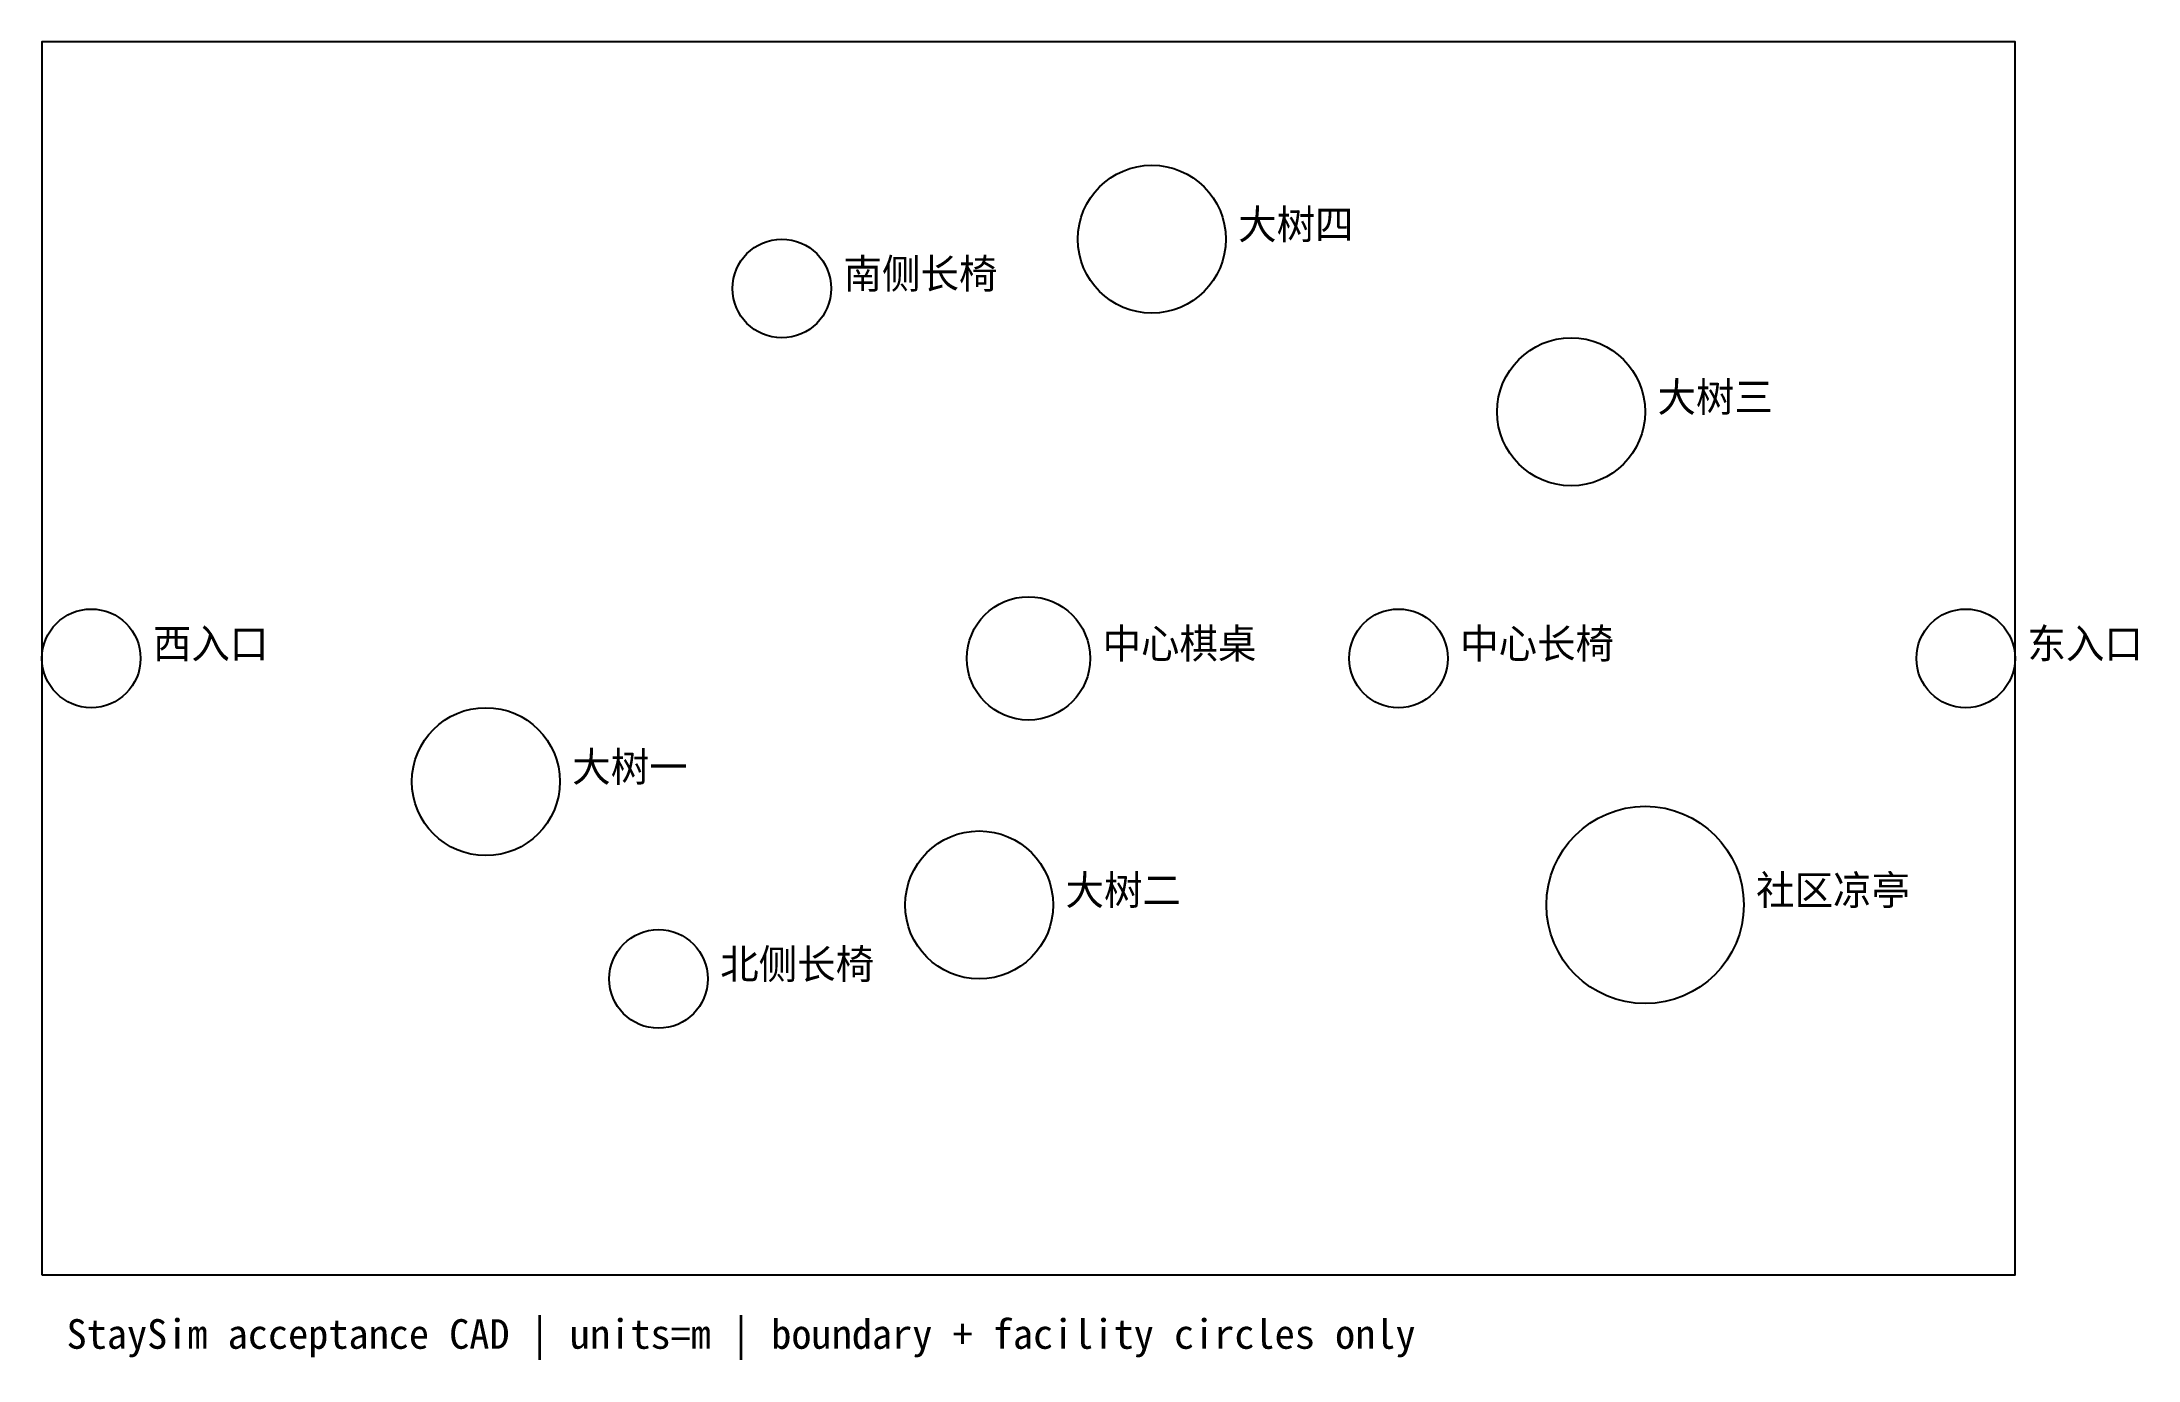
# Model space of a CAD drawing. Header units: metres. Extents: x 0 to 85, y -3.5 to 50.
import ezdxf

# ---------------------------------------------------------------- set-up
doc = ezdxf.new("R2010")
doc.units = ezdxf.units.M
for name, color, linetype in [('STAYSIM_BENCH', 7, 'Continuous'), ('STAYSIM_BOUNDARY', 7, 'Continuous'), ('STAYSIM_CHESS_TABLE', 7, 'Continuous'), ('STAYSIM_ENTRANCE', 7, 'Continuous'), ('STAYSIM_NOTE', 7, 'Continuous'), ('STAYSIM_PAVILION', 7, 'Continuous'), ('STAYSIM_TREE', 7, 'Continuous')]:
    doc.layers.add(name, color=color, linetype=linetype)

msp = doc.modelspace()

# ---------------------------------------------------------------- linework, layer by layer
at = {"layer": 'STAYSIM_BENCH'}
for centre in [(30, 40), (55, 25), (25, 12)]:
    msp.add_circle(centre, 2, dxfattribs=at)
at = {"layer": 'STAYSIM_BOUNDARY'}
msp.add_lwpolyline([(0, 0), (80, 0), (80, 50), (0, 50)], close=True, dxfattribs=at)
at = {"layer": 'STAYSIM_CHESS_TABLE'}
msp.add_circle((40, 25), 2.5, dxfattribs=at)
at = {"layer": 'STAYSIM_ENTRANCE'}
for centre in [(2, 25), (78, 25)]:
    msp.add_circle(centre, 2, dxfattribs=at)
at = {"layer": 'STAYSIM_PAVILION'}
msp.add_circle((65, 15), 4, dxfattribs=at)
at = {"layer": 'STAYSIM_TREE'}
for centre in [(45, 42), (62, 35), (18, 20), (38, 15)]:
    msp.add_circle(centre, 3, dxfattribs=at)

# ---------------------------------------------------------------- texts
at = {"layer": 'STAYSIM_NOTE'}
for s, p in [('大树四', (48.5, 42)), ('南侧长椅', (32.5, 40)), ('大树三', (65.5, 35)), ('中心棋桌', (43, 25)), ('中心长椅', (57.5, 25)), ('东入口', (80.5, 25)), ('西入口', (4.5, 25)), ('大树一', (21.5, 20)), ('大树二', (41.5, 15)), ('社区凉亭', (69.5, 15)), ('北侧长椅', (27.5, 12)), ('StaySim acceptance CAD | units=m | boundary + facility circles only', (1, -3))]:
    msp.add_text(s, height=1.2, dxfattribs=at).set_placement(p)

doc.saveas('drawing.dxf')
